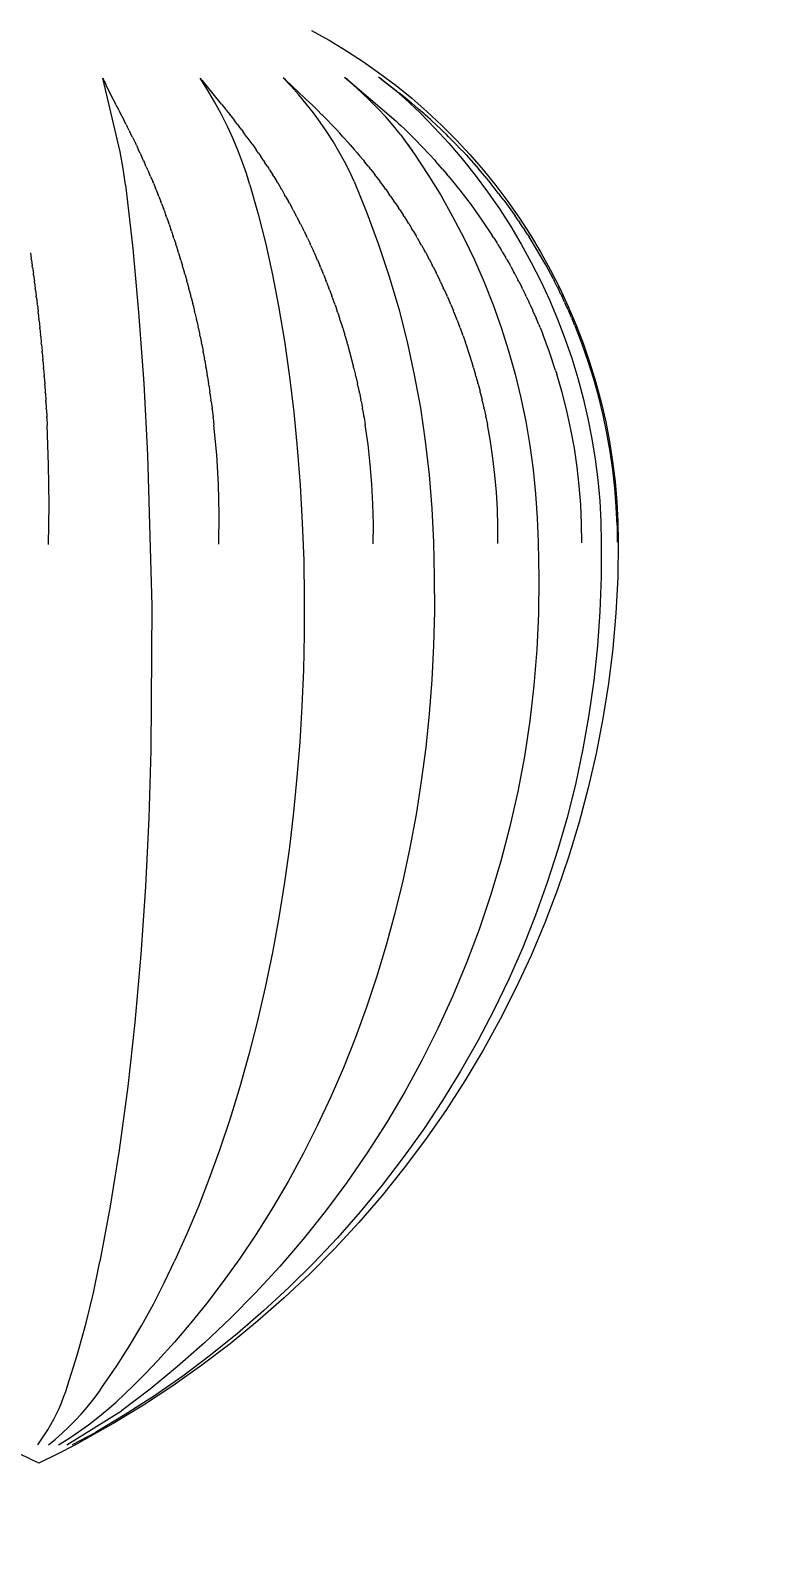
# Model space of a CAD drawing. Header units: millimetres. Extents: x 311 to 4068, y 1050 to 3803.
# Drawn here: x 738.5 to 760.47, y 2800.37 to 2845.07 of the extents above; entities that cross this region are included whole.
import ezdxf

# ---------------------------------------------------------------- set-up
doc = ezdxf.new("R2010")
doc.units = ezdxf.units.MM
doc.layers.add('ZANO_R', color=7, linetype='Continuous', lineweight=0)
doc.layers.add('ZANO_W', color=1, linetype='Continuous', lineweight=0)
doc.styles.get("Standard").update_dxf_attribs({"font": 'ARIALUNI.TTF'})
doc.dimstyles.new('pl i ang', dxfattribs={"dimtxt": 50, "dimasz": 50, "dimexe": 1.25, "dimexo": 0.625, "dimgap": 10, "dimtad": 1, "dimtoh": 1, "dimtxsty": 'Standard', "dimcen": 2.5, "dimclrd": 1, "dimclre": 1, "dimclrt": 1, "dimadec": 0, "dimazin": 0, "dimtfac": 1, "dimtmove": 0, "dimatfit": 3, "dimfxl": 1, "dimarcsym": 1})

# ---------------------------------------------------------------- blocks, each defined once
blk = doc.blocks.new('*D407')
at = {"layer": 'ZANO_W', "color": 1, "lineweight": -2}
for p, q in [((563.749, 2930.856), (563.749, 2664.746)), ((913.743, 2930.862), (913.743, 2664.746)), ((603.749, 2674.746), (873.743, 2674.746))]:
    blk.add_line(p, q, dxfattribs=at)
at = {"layer": 'ZANO_W', "color": 1}
for points in [[(603.749, 2681.413), (603.749, 2668.079), (563.749, 2674.746)], [(873.743, 2668.079), (873.743, 2681.413), (913.743, 2674.746)]]:
    blk.add_solid(points, dxfattribs=at)
at = {"layer": 'ZANO_W', "color": 1, "insert": (738.746, 2705.182), "char_height": 40, "attachment_point": 5}
blk.add_mtext('350', dxfattribs=at)
blk = doc.blocks.new('*D409')
at = {"layer": 'ZANO_W', "color": 1, "lineweight": -2}
for p, q in [((748.743, 3712.066), (1183.473, 3712.066)), ((1173.473, 3672.066), (1173.473, 2589.419)), ((1034.368, 2549.419), (1183.473, 2549.419))]:
    blk.add_line(p, q, dxfattribs=at)
at = {"layer": 'ZANO_W', "color": 1}
for points in [[(1180.14, 3672.066), (1166.807, 3672.066), (1173.473, 3712.066)], [(1166.807, 2589.419), (1180.14, 2589.419), (1173.473, 2549.419)]]:
    blk.add_solid(points, dxfattribs=at)
at = {"layer": 'ZANO_W', "color": 1, "insert": (1143.037, 3130.743), "char_height": 40, "attachment_point": 5, "rotation": 90}
blk.add_mtext('1163', dxfattribs=at)

msp = doc.modelspace()

# ---------------------------------------------------------------- linework, layer by layer
at = {"layer": 'ZANO_R'}
for p, q in [((746.743, 2845.072), (747.261, 2844.785)), ((747.261, 2844.785), (747.769, 2844.479)), ((747.769, 2844.479), (748.266, 2844.155)), ((748.266, 2844.155), (748.751, 2843.815)), ((748.751, 2843.815), (749.224, 2843.458)), ((741.135, 2841.511), (740.626, 2843.676)), ((740.658, 2843.602), (740.626, 2843.676)), ((740.658, 2843.602), (740.745, 2843.412)), ((740.745, 2843.412), (740.838, 2843.224)), ((743.697, 2843.336), (743.481, 2843.68)), ((743.539, 2843.606), (743.481, 2843.68)), ((743.539, 2843.606), (743.972, 2843.074)), ((743.902, 2842.984), (743.697, 2843.336)), ((746.148, 2843.44), (745.914, 2843.687)), ((745.994, 2843.613), (745.914, 2843.687)), ((745.994, 2843.613), (746.725, 2842.925)), ((746.374, 2843.186), (746.148, 2843.44)), ((747.966, 2843.479), (747.711, 2843.696)), ((747.805, 2843.622), (747.711, 2843.696)), ((747.805, 2843.622), (749.213, 2842.427)), ((748.215, 2843.254), (747.966, 2843.479)), ((748.975, 2843.502), (748.711, 2843.706)), ((748.81, 2843.632), (748.711, 2843.706)), ((748.81, 2843.632), (749.309, 2843.248)), ((749.234, 2843.291), (748.975, 2843.502)), ((749.224, 2843.458), (749.684, 2843.084)), ((740.842, 2843.216), (740.838, 2843.224)), ((740.842, 2843.216), (740.917, 2843.07)), ((740.924, 2843.056), (740.917, 2843.07)), ((740.924, 2843.056), (740.998, 2842.913)), ((741.006, 2842.898), (740.998, 2842.913)), ((741.006, 2842.898), (741.081, 2842.754)), ((744.095, 2842.626), (743.902, 2842.984)), ((743.981, 2843.062), (743.972, 2843.074)), ((743.981, 2843.062), (744.099, 2842.917)), ((744.112, 2842.902), (744.099, 2842.917)), ((744.112, 2842.902), (744.228, 2842.758)), ((746.591, 2842.925), (746.374, 2843.186)), ((746.801, 2842.657), (746.591, 2842.925)), ((746.741, 2842.91), (746.725, 2842.925)), ((746.741, 2842.91), (746.888, 2842.766)), ((748.457, 2843.022), (748.215, 2843.254)), ((748.692, 2842.783), (748.457, 2843.022)), ((749.487, 2843.074), (749.234, 2843.291)), ((749.49, 2843.103), (749.309, 2843.248)), ((749.487, 2843.074), (749.929, 2842.654)), ((749.49, 2843.103), (749.504, 2843.091)), ((749.679, 2842.947), (749.504, 2843.091)), ((749.679, 2842.947), (749.697, 2842.931)), ((749.684, 2843.084), (750.131, 2842.695)), ((749.865, 2842.788), (749.697, 2842.931)), ((741.09, 2842.735), (741.081, 2842.754)), ((741.09, 2842.735), (741.165, 2842.593)), ((741.176, 2842.571), (741.165, 2842.593)), ((741.176, 2842.571), (741.249, 2842.428)), ((741.309, 2842.312), (741.249, 2842.428)), ((744.277, 2842.262), (744.095, 2842.626)), ((744.243, 2842.74), (744.228, 2842.758)), ((744.243, 2842.74), (744.357, 2842.597)), ((744.374, 2842.575), (744.357, 2842.597)), ((744.374, 2842.575), (744.486, 2842.433)), ((744.576, 2842.317), (744.486, 2842.433)), ((747.001, 2842.383), (746.801, 2842.657)), ((746.907, 2842.747), (746.888, 2842.766)), ((746.907, 2842.747), (747.05, 2842.605)), ((747.072, 2842.583), (747.05, 2842.605)), ((747.072, 2842.583), (747.212, 2842.441)), ((747.324, 2842.325), (747.212, 2842.441)), ((748.92, 2842.537), (748.692, 2842.783)), ((749.14, 2842.284), (748.92, 2842.537)), ((749.31, 2842.336), (749.213, 2842.427)), ((749.865, 2842.788), (749.887, 2842.77)), ((750.049, 2842.627), (749.887, 2842.77)), ((749.929, 2842.654), (750.356, 2842.22)), ((750.049, 2842.627), (750.074, 2842.605)), ((750.232, 2842.464), (750.074, 2842.605)), ((750.131, 2842.695), (750.564, 2842.29)), ((750.232, 2842.464), (750.259, 2842.439)), ((750.412, 2842.298), (750.259, 2842.439)), ((741.309, 2842.312), (741.334, 2842.262)), ((741.396, 2842.139), (741.334, 2842.262)), ((741.396, 2842.139), (741.42, 2842.092)), ((741.492, 2841.945), (741.42, 2842.092)), ((744.446, 2841.892), (744.277, 2842.262)), ((744.576, 2842.317), (744.614, 2842.267)), ((744.697, 2842.158), (744.614, 2842.267)), ((744.697, 2842.158), (744.742, 2842.097)), ((744.851, 2841.95), (744.742, 2842.097)), ((747.193, 2842.103), (747.001, 2842.383)), ((747.376, 2841.816), (747.193, 2842.103)), ((747.324, 2842.325), (747.372, 2842.275)), ((747.475, 2842.166), (747.372, 2842.275)), ((747.475, 2842.166), (747.574, 2842.06)), ((747.666, 2841.959), (747.574, 2842.06)), ((749.352, 2842.025), (749.14, 2842.284)), ((749.31, 2842.336), (749.364, 2842.285)), ((749.352, 2842.025), (749.766, 2841.445)), ((749.478, 2842.177), (749.364, 2842.285)), ((749.478, 2842.177), (749.625, 2842.033)), ((749.714, 2841.945), (749.625, 2842.033)), ((750.356, 2842.22), (750.769, 2841.771)), ((750.412, 2842.298), (750.526, 2842.189)), ((750.589, 2842.129), (750.526, 2842.189)), ((750.564, 2842.29), (750.983, 2841.871)), ((750.589, 2842.129), (750.703, 2842.019)), ((750.765, 2841.958), (750.703, 2842.019)), ((741.492, 2841.945), (741.59, 2841.746)), ((741.606, 2841.711), (741.59, 2841.746)), ((741.606, 2841.711), (741.674, 2841.568)), ((741.719, 2841.472), (741.674, 2841.568)), ((744.602, 2841.516), (744.446, 2841.892)), ((744.851, 2841.95), (744.995, 2841.751)), ((745.02, 2841.716), (744.995, 2841.751)), ((745.02, 2841.716), (745.12, 2841.574)), ((745.187, 2841.477), (745.12, 2841.574)), ((747.55, 2841.524), (747.376, 2841.816)), ((747.666, 2841.959), (747.845, 2841.759)), ((747.876, 2841.725), (747.845, 2841.759)), ((747.876, 2841.725), (748, 2841.582)), ((748.082, 2841.486), (748, 2841.582)), ((749.606, 2841.689), (749.495, 2841.84)), ((749.715, 2841.535), (749.606, 2841.689)), ((749.714, 2841.945), (750.057, 2841.594)), ((750.147, 2841.498), (750.057, 2841.594)), ((750.765, 2841.958), (750.972, 2841.749)), ((750.769, 2841.771), (751.165, 2841.308)), ((751.109, 2841.607), (750.972, 2841.749)), ((750.983, 2841.871), (751.387, 2841.437)), ((751.109, 2841.607), (751.199, 2841.511)), ((741.218, 2841.03), (741.135, 2841.511)), ((741.719, 2841.472), (741.758, 2841.388)), ((741.82, 2841.253), (741.758, 2841.388)), ((741.82, 2841.253), (741.842, 2841.206)), ((741.898, 2841.079), (741.842, 2841.206)), ((744.723, 2841.198), (744.602, 2841.516)), ((744.835, 2840.876), (744.723, 2841.198)), ((745.187, 2841.477), (745.244, 2841.394)), ((745.336, 2841.258), (745.244, 2841.394)), ((745.336, 2841.258), (745.367, 2841.211)), ((745.45, 2841.085), (745.367, 2841.211)), ((745.45, 2841.085), (745.488, 2841.026)), ((747.708, 2841.237), (747.55, 2841.524)), ((747.857, 2840.945), (747.708, 2841.237)), ((748.082, 2841.486), (748.152, 2841.403)), ((748.265, 2841.267), (748.152, 2841.403)), ((748.265, 2841.267), (748.303, 2841.22)), ((748.406, 2841.094), (748.303, 2841.22)), ((748.406, 2841.094), (748.452, 2841.035)), ((749.766, 2841.445), (750.16, 2840.851)), ((750.147, 2841.498), (750.225, 2841.414)), ((750.348, 2841.279), (750.225, 2841.414)), ((750.348, 2841.279), (750.391, 2841.232)), ((750.591, 2841.005), (750.391, 2841.232)), ((751.165, 2841.308), (751.546, 2840.831)), ((751.277, 2841.428), (751.199, 2841.511)), ((751.277, 2841.428), (751.643, 2841.019)), ((751.387, 2841.437), (751.775, 2840.989)), ((741.287, 2840.546), (741.218, 2841.03)), ((741.898, 2841.079), (741.924, 2841.02)), ((741.943, 2840.978), (741.924, 2841.02)), ((741.943, 2840.978), (742.006, 2840.832)), ((742.025, 2840.788), (742.006, 2840.832)), ((742.025, 2840.788), (742.087, 2840.642)), ((742.106, 2840.596), (742.087, 2840.642)), ((744.937, 2840.551), (744.835, 2840.876)), ((745.515, 2840.984), (745.488, 2841.026)), ((745.515, 2840.984), (745.608, 2840.838)), ((745.635, 2840.794), (745.608, 2840.838)), ((745.635, 2840.794), (745.726, 2840.647)), ((745.753, 2840.602), (745.726, 2840.647)), ((747.998, 2840.648), (747.857, 2840.945)), ((747.998, 2840.648), (748.371, 2839.731)), ((748.486, 2840.993), (748.452, 2841.035)), ((748.486, 2840.993), (748.599, 2840.847)), ((748.633, 2840.803), (748.599, 2840.847)), ((748.633, 2840.803), (748.744, 2840.657)), ((748.778, 2840.611), (748.744, 2840.657)), ((750.16, 2840.851), (750.533, 2840.244)), ((750.591, 2841.005), (750.715, 2840.859)), ((750.752, 2840.816), (750.715, 2840.859)), ((750.752, 2840.816), (751.096, 2840.393)), ((751.546, 2840.831), (751.91, 2840.343)), ((751.944, 2840.662), (751.643, 2841.019)), ((751.775, 2840.989), (752.148, 2840.528)), ((752.234, 2840.296), (751.944, 2840.662)), ((741.287, 2840.546), (741.501, 2838.682)), ((742.106, 2840.596), (742.167, 2840.449)), ((742.186, 2840.401), (742.166, 2840.449)), ((742.186, 2840.401), (742.245, 2840.253)), ((742.265, 2840.204), (742.245, 2840.253)), ((742.265, 2840.204), (742.323, 2840.056)), ((744.937, 2840.551), (745.182, 2839.685)), ((745.753, 2840.602), (745.842, 2840.454)), ((745.87, 2840.407), (745.842, 2840.454)), ((745.87, 2840.407), (745.956, 2840.259)), ((745.985, 2840.21), (745.956, 2840.259)), ((745.985, 2840.21), (746.069, 2840.062)), ((748.778, 2840.611), (748.886, 2840.464)), ((748.921, 2840.416), (748.886, 2840.464)), ((748.921, 2840.417), (749.026, 2840.269)), ((749.061, 2840.219), (749.026, 2840.269)), ((749.061, 2840.219), (749.164, 2840.072)), ((750.533, 2840.244), (750.884, 2839.624)), ((751.096, 2840.393), (751.426, 2839.961)), ((751.91, 2840.343), (752.257, 2839.841)), ((752.148, 2840.528), (752.504, 2840.055)), ((752.234, 2840.296), (752.272, 2840.247)), ((752.384, 2840.099), (752.272, 2840.247)), ((742.342, 2840.004), (742.322, 2840.056)), ((742.342, 2840.004), (742.399, 2839.856)), ((742.419, 2839.802), (742.399, 2839.856)), ((742.419, 2839.802), (742.474, 2839.653)), ((746.097, 2840.01), (746.069, 2840.062)), ((746.098, 2840.01), (746.179, 2839.862)), ((746.208, 2839.809), (746.179, 2839.862)), ((746.208, 2839.809), (746.288, 2839.66)), ((749.199, 2840.02), (749.164, 2840.072)), ((749.199, 2840.02), (749.299, 2839.872)), ((749.334, 2839.819), (749.299, 2839.872)), ((749.335, 2839.819), (749.432, 2839.67)), ((751.426, 2839.961), (751.742, 2839.517)), ((752.257, 2839.841), (752.587, 2839.329)), ((752.384, 2840.099), (752.714, 2839.644)), ((752.504, 2840.055), (752.844, 2839.569)), ((742.493, 2839.599), (742.474, 2839.653)), ((742.493, 2839.599), (742.547, 2839.449)), ((742.567, 2839.393), (742.547, 2839.449)), ((742.567, 2839.393), (742.619, 2839.242)), ((745.182, 2839.685), (745.4, 2838.811)), ((746.317, 2839.605), (746.288, 2839.66)), ((746.317, 2839.605), (746.394, 2839.455)), ((746.423, 2839.4), (746.394, 2839.455)), ((746.423, 2839.4), (746.499, 2839.249)), ((748.371, 2839.731), (748.713, 2838.801)), ((749.467, 2839.615), (749.432, 2839.67)), ((749.467, 2839.615), (749.562, 2839.466)), ((749.596, 2839.41), (749.562, 2839.466)), ((749.596, 2839.41), (749.689, 2839.259)), ((750.884, 2839.624), (751.214, 2838.993)), ((751.742, 2839.517), (752.043, 2839.064)), ((752.587, 2839.329), (752.898, 2838.805)), ((752.817, 2839.494), (752.714, 2839.644)), ((752.817, 2839.494), (752.854, 2839.439)), ((752.844, 2839.569), (753.166, 2839.072)), ((752.955, 2839.288), (752.854, 2839.439)), ((742.639, 2839.186), (742.619, 2839.242)), ((742.639, 2839.186), (742.69, 2839.033)), ((742.709, 2838.977), (742.69, 2839.033)), ((742.709, 2838.977), (742.76, 2838.822)), ((746.527, 2839.193), (746.499, 2839.249)), ((746.527, 2839.193), (746.601, 2839.04)), ((746.628, 2838.984), (746.601, 2839.04)), ((746.628, 2838.984), (746.701, 2838.829)), ((749.723, 2839.203), (749.689, 2839.259)), ((749.723, 2839.203), (749.814, 2839.05)), ((749.847, 2838.994), (749.814, 2839.05)), ((749.847, 2838.994), (749.936, 2838.839)), ((751.214, 2838.993), (751.522, 2838.351)), ((752.079, 2839.008), (752.043, 2839.064)), ((752.079, 2839.008), (752.176, 2838.853)), ((752.211, 2838.798), (752.176, 2838.853)), ((752.955, 2839.288), (752.992, 2839.232)), ((753.091, 2839.08), (752.992, 2839.232)), ((753.091, 2839.08), (753.126, 2839.024)), ((753.375, 2838.617), (753.126, 2839.024)), ((753.166, 2839.072), (753.471, 2838.563)), ((738.501, 2838.552), (738.524, 2838.391)), ((741.501, 2838.682), (741.673, 2836.813)), ((742.778, 2838.766), (742.76, 2838.822)), ((742.778, 2838.766), (742.828, 2838.609)), ((742.845, 2838.554), (742.828, 2838.609)), ((742.845, 2838.554), (742.894, 2838.393)), ((745.4, 2838.811), (745.599, 2837.905)), ((746.727, 2838.773), (746.701, 2838.829)), ((746.727, 2838.773), (746.8, 2838.616)), ((746.824, 2838.561), (746.8, 2838.616)), ((746.824, 2838.561), (746.895, 2838.4)), ((748.713, 2838.801), (749.023, 2837.861)), ((749.968, 2838.784), (749.936, 2838.839)), ((749.968, 2838.784), (750.056, 2838.626)), ((750.086, 2838.572), (750.056, 2838.626)), ((750.086, 2838.572), (750.172, 2838.411)), ((750.201, 2838.357), (750.172, 2838.411)), ((752.211, 2838.798), (752.307, 2838.64)), ((752.339, 2838.586), (752.307, 2838.64)), ((752.339, 2838.585), (752.434, 2838.425)), ((752.465, 2838.372), (752.434, 2838.425)), ((752.898, 2838.805), (753.192, 2838.271)), ((753.613, 2838.204), (753.375, 2838.617)), ((753.471, 2838.563), (753.758, 2838.045)), ((738.532, 2838.337), (738.524, 2838.391)), ((738.532, 2838.337), (738.555, 2838.174)), ((738.562, 2838.121), (738.555, 2838.174)), ((738.562, 2838.121), (738.585, 2837.954)), ((742.91, 2838.34), (742.894, 2838.393)), ((742.91, 2838.34), (742.959, 2838.176)), ((742.974, 2838.124), (742.959, 2838.176)), ((742.974, 2838.124), (743.022, 2837.957)), ((743.037, 2837.906), (743.022, 2837.957)), ((746.919, 2838.346), (746.895, 2838.4)), ((746.919, 2838.346), (746.989, 2838.183)), ((747.011, 2838.131), (746.989, 2838.183)), ((747.011, 2838.131), (747.08, 2837.964)), ((747.101, 2837.913), (747.08, 2837.964)), ((750.201, 2838.357), (750.286, 2838.194)), ((750.313, 2838.142), (750.286, 2838.194)), ((750.313, 2838.142), (750.397, 2837.975)), ((750.422, 2837.924), (750.397, 2837.975)), ((751.522, 2838.351), (751.808, 2837.698)), ((752.465, 2838.372), (752.558, 2838.208)), ((752.587, 2838.156), (752.558, 2838.208)), ((752.587, 2838.156), (752.678, 2837.989)), ((752.706, 2837.939), (752.678, 2837.989)), ((753.192, 2838.271), (753.467, 2837.727)), ((753.839, 2837.784), (753.613, 2838.204)), ((753.758, 2838.045), (754.027, 2837.517)), ((738.591, 2837.904), (738.585, 2837.954)), ((738.591, 2837.904), (738.614, 2837.733)), ((738.62, 2837.684), (738.614, 2837.733)), ((738.62, 2837.684), (738.642, 2837.51)), ((738.648, 2837.463), (738.642, 2837.51)), ((743.037, 2837.906), (743.084, 2837.735)), ((743.097, 2837.686), (743.084, 2837.735)), ((743.097, 2837.686), (743.144, 2837.512)), ((743.157, 2837.465), (743.144, 2837.512)), ((745.599, 2837.905), (745.775, 2836.995)), ((747.101, 2837.913), (747.169, 2837.742)), ((747.188, 2837.694), (747.169, 2837.742)), ((747.188, 2837.694), (747.255, 2837.519)), ((747.273, 2837.473), (747.255, 2837.519)), ((749.023, 2837.861), (749.301, 2836.91)), ((750.422, 2837.924), (750.505, 2837.754)), ((750.528, 2837.705), (750.505, 2837.754)), ((750.528, 2837.705), (750.61, 2837.531)), ((750.632, 2837.484), (750.61, 2837.531)), ((751.808, 2837.698), (752.07, 2837.035)), ((752.706, 2837.939), (752.796, 2837.768)), ((752.821, 2837.719), (752.796, 2837.768)), ((752.821, 2837.719), (752.91, 2837.545)), ((752.934, 2837.499), (752.91, 2837.545)), ((753.467, 2837.727), (753.724, 2837.174)), ((753.839, 2837.784), (753.864, 2837.736)), ((753.952, 2837.562), (753.864, 2837.736)), ((753.952, 2837.562), (753.975, 2837.515)), ((754.062, 2837.338), (753.975, 2837.515)), ((754.027, 2837.517), (754.277, 2836.979)), ((738.648, 2837.463), (738.67, 2837.285)), ((738.675, 2837.24), (738.67, 2837.285)), ((738.675, 2837.24), (738.697, 2837.059)), ((743.157, 2837.465), (743.203, 2837.288)), ((743.214, 2837.243), (743.203, 2837.288)), ((743.214, 2837.243), (743.259, 2837.061)), ((743.27, 2837.018), (743.259, 2837.061)), ((747.273, 2837.473), (747.339, 2837.295)), ((747.356, 2837.25), (747.339, 2837.295)), ((747.355, 2837.25), (747.421, 2837.069)), ((747.436, 2837.026), (747.421, 2837.069)), ((750.632, 2837.484), (750.712, 2837.306)), ((750.732, 2837.262), (750.712, 2837.306)), ((750.732, 2837.262), (750.811, 2837.08)), ((750.829, 2837.037), (750.811, 2837.08)), ((752.934, 2837.499), (753.021, 2837.321)), ((753.043, 2837.276), (753.021, 2837.321)), ((753.043, 2837.276), (753.129, 2837.095)), ((753.149, 2837.052), (753.129, 2837.095)), ((753.724, 2837.174), (753.961, 2836.612)), ((754.062, 2837.338), (754.083, 2837.293)), ((754.169, 2837.112), (754.083, 2837.293)), ((754.169, 2837.112), (754.188, 2837.069)), ((754.272, 2836.884), (754.188, 2837.069)), ((738.702, 2837.016), (738.697, 2837.059)), ((738.702, 2837.016), (738.723, 2836.831)), ((738.727, 2836.79), (738.723, 2836.831)), ((738.727, 2836.79), (738.748, 2836.601)), ((741.673, 2836.813), (741.823, 2834.724)), ((743.27, 2837.018), (743.314, 2836.833)), ((743.324, 2836.792), (743.314, 2836.833)), ((743.324, 2836.792), (743.367, 2836.604)), ((745.775, 2836.995), (745.949, 2835.961)), ((747.436, 2837.026), (747.499, 2836.841)), ((747.513, 2836.8), (747.499, 2836.841)), ((747.513, 2836.8), (747.576, 2836.611)), ((749.301, 2836.91), (749.546, 2835.95)), ((750.829, 2837.037), (750.907, 2836.853)), ((750.923, 2836.811), (750.907, 2836.853)), ((750.923, 2836.811), (750.999, 2836.623)), ((751.015, 2836.584), (750.999, 2836.623)), ((752.07, 2837.035), (752.31, 2836.364)), ((753.149, 2837.052), (753.233, 2836.868)), ((753.251, 2836.826), (753.233, 2836.868)), ((753.251, 2836.826), (753.334, 2836.638)), ((753.414, 2836.449), (753.334, 2836.638)), ((754.272, 2836.884), (754.29, 2836.843)), ((754.277, 2836.979), (754.508, 2836.434)), ((754.372, 2836.655), (754.29, 2836.843)), ((754.372, 2836.655), (754.389, 2836.616)), ((754.468, 2836.425), (754.389, 2836.616)), ((738.752, 2836.562), (738.748, 2836.601)), ((738.752, 2836.562), (738.773, 2836.37)), ((738.776, 2836.332), (738.773, 2836.37)), ((738.776, 2836.332), (738.796, 2836.138)), ((743.376, 2836.564), (743.367, 2836.604)), ((743.376, 2836.564), (743.419, 2836.373)), ((743.427, 2836.335), (743.419, 2836.373)), ((743.427, 2836.335), (743.468, 2836.14)), ((747.588, 2836.572), (747.576, 2836.611)), ((747.588, 2836.572), (747.649, 2836.38)), ((747.661, 2836.342), (747.649, 2836.38)), ((747.661, 2836.342), (747.72, 2836.148)), ((751.015, 2836.584), (751.089, 2836.392)), ((751.103, 2836.354), (751.089, 2836.392)), ((751.103, 2836.354), (751.175, 2836.16)), ((752.31, 2836.364), (752.526, 2835.686)), ((753.414, 2836.449), (753.431, 2836.407)), ((753.447, 2836.369), (753.431, 2836.407)), ((753.447, 2836.369), (753.525, 2836.175)), ((753.724, 2835.646), (753.525, 2836.175)), ((753.961, 2836.612), (754.179, 2836.043)), ((754.468, 2836.425), (754.484, 2836.386)), ((754.68, 2835.88), (754.484, 2836.386)), ((754.508, 2836.434), (754.721, 2835.88)), ((738.8, 2836.1), (738.796, 2836.138)), ((738.8, 2836.1), (738.819, 2835.903)), ((738.822, 2835.867), (738.819, 2835.903)), ((738.822, 2835.867), (738.84, 2835.668)), ((743.476, 2836.103), (743.468, 2836.14)), ((743.476, 2836.103), (743.516, 2835.906)), ((743.523, 2835.87), (743.516, 2835.906)), ((743.523, 2835.87), (743.562, 2835.671)), ((745.949, 2835.961), (746.098, 2834.923)), ((747.731, 2836.111), (747.72, 2836.148)), ((747.731, 2836.111), (747.789, 2835.914)), ((747.799, 2835.878), (747.789, 2835.914)), ((747.799, 2835.878), (747.978, 2835.204)), ((749.546, 2835.95), (749.758, 2834.983)), ((751.188, 2836.123), (751.175, 2836.16)), ((751.188, 2836.123), (751.258, 2835.926)), ((751.271, 2835.89), (751.258, 2835.926)), ((751.271, 2835.89), (751.382, 2835.554)), ((754.179, 2836.043), (754.377, 2835.466)), ((754.86, 2835.367), (754.68, 2835.88)), ((754.721, 2835.88), (754.913, 2835.32)), ((738.844, 2835.632), (738.84, 2835.668)), ((738.844, 2835.632), (738.861, 2835.431)), ((738.864, 2835.395), (738.861, 2835.431)), ((738.864, 2835.395), (738.881, 2835.193)), ((743.568, 2835.635), (743.562, 2835.671)), ((743.568, 2835.635), (743.605, 2835.434)), ((743.612, 2835.398), (743.605, 2835.434)), ((743.612, 2835.398), (743.647, 2835.196)), ((751.382, 2835.554), (751.488, 2835.217)), ((752.526, 2835.686), (752.718, 2835)), ((753.904, 2835.11), (753.724, 2835.646)), ((754.377, 2835.466), (754.555, 2834.883)), ((755.024, 2834.849), (754.86, 2835.367)), ((754.913, 2835.32), (755.086, 2834.753)), ((738.884, 2835.156), (738.881, 2835.193)), ((738.884, 2835.156), (738.9, 2834.954)), ((738.903, 2834.917), (738.9, 2834.954)), ((738.903, 2834.917), (738.918, 2834.714)), ((743.654, 2835.159), (743.647, 2835.196)), ((743.654, 2835.159), (743.687, 2834.957)), ((743.693, 2834.92), (743.687, 2834.957)), ((743.693, 2834.92), (743.725, 2834.717)), ((746.098, 2834.923), (746.223, 2833.883)), ((747.987, 2835.167), (747.978, 2835.204)), ((747.987, 2835.167), (748.035, 2834.965)), ((748.044, 2834.928), (748.035, 2834.965)), ((748.044, 2834.928), (748.09, 2834.725)), ((749.758, 2834.983), (749.937, 2834.009)), ((751.499, 2835.18), (751.488, 2835.217)), ((751.499, 2835.18), (751.557, 2834.978)), ((751.568, 2834.941), (751.557, 2834.978)), ((751.568, 2834.941), (751.624, 2834.738)), ((752.718, 2835), (752.887, 2834.307)), ((753.904, 2835.11), (753.941, 2834.993)), ((754.098, 2834.458), (753.941, 2834.993)), ((754.555, 2834.883), (754.713, 2834.295)), ((755.17, 2834.326), (755.024, 2834.849)), ((738.92, 2834.678), (738.918, 2834.714)), ((738.92, 2834.678), (738.935, 2834.473)), ((738.937, 2834.437), (738.935, 2834.473)), ((738.937, 2834.437), (738.95, 2834.23)), ((741.823, 2834.724), (741.935, 2832.632)), ((743.731, 2834.68), (743.725, 2834.717)), ((743.731, 2834.68), (743.761, 2834.476)), ((743.766, 2834.44), (743.761, 2834.476)), ((743.766, 2834.44), (743.795, 2834.233)), ((748.098, 2834.688), (748.09, 2834.725)), ((748.098, 2834.688), (748.141, 2834.484)), ((748.149, 2834.448), (748.141, 2834.484)), ((748.149, 2834.448), (748.19, 2834.241)), ((751.634, 2834.701), (751.624, 2834.738)), ((751.634, 2834.701), (751.687, 2834.496)), ((751.696, 2834.461), (751.687, 2834.496)), ((751.696, 2834.461), (751.747, 2834.254)), ((754.236, 2833.918), (754.098, 2834.458)), ((755.086, 2834.753), (755.24, 2834.18)), ((738.952, 2834.196), (738.95, 2834.23)), ((738.952, 2834.196), (738.965, 2833.987)), ((738.967, 2833.955), (738.965, 2833.987)), ((738.967, 2833.955), (738.978, 2833.743)), ((743.799, 2834.199), (743.795, 2834.233)), ((743.799, 2834.199), (743.827, 2833.99)), ((743.831, 2833.958), (743.827, 2833.99)), ((743.831, 2833.958), (743.856, 2833.746)), ((748.197, 2834.207), (748.19, 2834.241)), ((748.197, 2834.207), (748.236, 2833.998)), ((748.242, 2833.966), (748.236, 2833.998)), ((748.242, 2833.966), (748.28, 2833.754)), ((749.937, 2834.009), (750.083, 2833.029)), ((751.755, 2834.22), (751.747, 2834.254)), ((751.755, 2834.22), (751.803, 2834.011)), ((751.81, 2833.978), (751.803, 2834.011)), ((751.81, 2833.978), (751.856, 2833.767)), ((752.887, 2834.307), (753.032, 2833.61)), ((754.713, 2834.295), (754.851, 2833.701)), ((755.299, 2833.799), (755.17, 2834.326)), ((755.24, 2834.18), (755.373, 2833.603)), ((738.98, 2833.713), (738.978, 2833.743)), ((738.98, 2833.713), (738.991, 2833.498)), ((739.034, 2832.335), (738.991, 2833.498)), ((743.86, 2833.716), (743.856, 2833.746)), ((743.86, 2833.716), (743.884, 2833.501)), ((743.964, 2832.631), (743.884, 2833.501)), ((746.223, 2833.883), (746.326, 2832.839)), ((748.285, 2833.724), (748.28, 2833.754)), ((748.285, 2833.724), (748.32, 2833.509)), ((748.403, 2832.931), (748.32, 2833.509)), ((751.862, 2833.736), (751.856, 2833.767)), ((751.862, 2833.736), (751.905, 2833.522)), ((751.993, 2833.028), (751.905, 2833.522)), ((753.032, 2833.61), (753.152, 2832.908)), ((754.355, 2833.374), (754.236, 2833.918)), ((754.851, 2833.701), (754.969, 2833.103)), ((755.411, 2833.267), (755.299, 2833.799)), ((755.373, 2833.603), (755.486, 2833.021)), ((754.456, 2832.826), (754.355, 2833.374)), ((754.969, 2833.103), (755.065, 2832.501)), ((755.505, 2832.732), (755.411, 2833.267)), ((741.935, 2832.632), (742.057, 2828.21)), ((744.014, 2831.759), (743.964, 2832.631)), ((746.326, 2832.839), (746.412, 2831.74)), ((748.468, 2832.352), (748.403, 2832.931)), ((750.083, 2833.029), (750.195, 2832.045)), ((752.067, 2832.533), (751.993, 2833.028)), ((753.152, 2832.908), (753.248, 2832.202)), ((754.537, 2832.274), (754.456, 2832.826)), ((755.486, 2833.021), (755.578, 2832.436)), ((755.582, 2832.195), (755.505, 2832.732)), ((739.047, 2831.172), (739.034, 2832.335)), ((748.516, 2831.77), (748.468, 2832.352)), ((752.126, 2832.035), (752.067, 2832.533)), ((753.248, 2832.202), (753.319, 2831.493)), ((754.599, 2831.72), (754.537, 2832.274)), ((755.065, 2832.501), (755.142, 2831.896)), ((755.578, 2832.436), (755.651, 2831.847)), ((755.642, 2831.655), (755.582, 2832.195)), ((744.035, 2830.886), (744.014, 2831.759)), ((746.412, 2831.74), (746.475, 2830.639)), ((748.547, 2831.187), (748.516, 2831.77)), ((750.195, 2832.045), (750.274, 2831.058)), ((752.17, 2831.536), (752.126, 2832.035)), ((754.642, 2831.165), (754.599, 2831.72)), ((755.142, 2831.896), (755.197, 2831.289)), ((755.651, 2831.847), (755.702, 2831.257)), ((752.198, 2831.036), (752.17, 2831.536)), ((753.319, 2831.493), (753.366, 2830.782)), ((755.197, 2831.289), (755.231, 2830.681)), ((755.684, 2831.113), (755.642, 2831.655)), ((755.702, 2831.257), (755.733, 2830.665)), ((739.03, 2830.009), (739.047, 2831.172)), ((744.027, 2830.012), (744.035, 2830.886)), ((748.56, 2830.604), (748.547, 2831.187)), ((750.274, 2831.058), (750.319, 2830.069)), ((752.212, 2830.535), (752.198, 2831.036)), ((754.666, 2830.608), (754.642, 2831.165)), ((755.708, 2830.57), (755.684, 2831.113)), ((746.475, 2830.639), (746.515, 2829.537)), ((748.555, 2830.021), (748.56, 2830.604)), ((752.211, 2830.034), (752.212, 2830.535)), ((753.366, 2830.782), (753.388, 2830.07)), ((754.671, 2830.05), (754.666, 2830.608)), ((755.231, 2830.681), (755.245, 2830.071)), ((755.708, 2830.57), (755.715, 2830.069)), ((755.733, 2830.665), (755.743, 2830.072)), ((750.319, 2830.069), (750.347, 2829.06)), ((753.388, 2830.07), (753.413, 2829.02)), ((755.245, 2830.071), (755.241, 2829.056)), ((755.743, 2830.072), (755.725, 2829.033)), ((746.515, 2829.537), (746.533, 2828.434)), ((750.347, 2829.06), (750.348, 2828.051)), ((753.413, 2829.02), (753.401, 2827.97)), ((755.241, 2829.056), (755.203, 2828.041)), ((755.725, 2829.033), (755.671, 2827.995)), ((742.057, 2828.21), (742.031, 2823.977)), ((746.533, 2828.434), (746.53, 2827.377)), ((750.348, 2828.051), (750.323, 2827.042)), ((753.401, 2827.97), (753.352, 2826.922)), ((755.203, 2828.041), (755.13, 2827.029)), ((755.671, 2827.995), (755.581, 2826.96)), ((746.53, 2827.377), (746.507, 2826.321)), ((750.323, 2827.042), (750.272, 2826.035)), ((753.352, 2826.922), (753.267, 2825.875)), ((755.13, 2827.029), (755.023, 2826.019)), ((755.581, 2826.96), (755.455, 2825.929)), ((746.507, 2826.321), (746.464, 2825.265)), ((750.272, 2826.035), (750.196, 2825.044)), ((755.023, 2826.019), (754.881, 2825.014)), ((755.455, 2825.929), (755.294, 2824.902)), ((753.267, 2825.875), (753.146, 2824.832)), ((746.464, 2825.265), (746.4, 2824.21)), ((750.196, 2825.044), (750.093, 2824.056)), ((754.881, 2825.014), (754.704, 2824.014)), ((753.146, 2824.832), (752.988, 2823.794)), ((755.294, 2824.902), (755.096, 2823.882)), ((746.4, 2824.21), (746.318, 2823.18)), ((742.031, 2823.977), (741.969, 2821.978)), ((750.093, 2824.056), (749.964, 2823.07)), ((752.988, 2823.794), (752.794, 2822.762)), ((754.704, 2824.014), (754.494, 2823.021)), ((755.096, 2823.882), (754.864, 2822.869)), ((746.318, 2823.18), (746.216, 2822.153)), ((749.964, 2823.07), (749.81, 2822.089)), ((752.794, 2822.762), (752.565, 2821.738)), ((754.494, 2823.021), (754.25, 2822.035)), ((754.864, 2822.869), (754.596, 2821.865)), ((741.969, 2821.978), (741.872, 2819.98)), ((746.216, 2822.153), (746.094, 2821.127)), ((749.81, 2822.089), (749.629, 2821.116)), ((754.25, 2822.035), (753.972, 2821.059)), ((754.596, 2821.865), (754.294, 2820.87)), ((752.565, 2821.738), (752.299, 2820.722)), ((746.094, 2821.127), (745.951, 2820.105)), ((749.629, 2821.116), (749.422, 2820.149)), ((753.972, 2821.059), (753.66, 2820.092)), ((752.299, 2820.722), (751.999, 2819.716)), ((754.294, 2820.87), (753.958, 2819.887)), ((745.951, 2820.105), (745.785, 2819.072)), ((749.422, 2820.149), (749.191, 2819.199)), ((753.66, 2820.092), (753.316, 2819.137)), ((741.872, 2819.98), (741.736, 2817.985)), ((751.999, 2819.716), (751.663, 2818.721)), ((753.958, 2819.887), (753.587, 2818.916)), ((749.191, 2819.199), (748.934, 2818.256)), ((745.785, 2819.072), (745.596, 2818.042)), ((753.316, 2819.137), (752.94, 2818.194)), ((753.587, 2818.916), (753.183, 2817.959)), ((751.663, 2818.721), (751.294, 2817.739)), ((741.736, 2817.985), (741.56, 2815.993)), ((745.596, 2818.042), (745.384, 2817.018)), ((748.934, 2818.256), (748.658, 2817.346)), ((752.94, 2818.194), (752.531, 2817.265)), ((753.183, 2817.959), (752.747, 2817.016)), ((751.294, 2817.739), (750.89, 2816.77)), ((745.384, 2817.018), (745.148, 2815.998)), ((748.658, 2817.346), (748.357, 2816.443)), ((752.531, 2817.265), (752.091, 2816.35)), ((752.747, 2817.016), (752.277, 2816.088)), ((750.89, 2816.77), (750.452, 2815.815)), ((748.357, 2816.443), (748.03, 2815.549)), ((752.091, 2816.35), (751.62, 2815.45)), ((752.277, 2816.088), (751.776, 2815.178)), ((741.56, 2815.993), (741.354, 2814.115)), ((745.148, 2815.998), (744.906, 2815.051)), ((750.452, 2815.815), (749.982, 2814.877)), ((748.03, 2815.549), (747.678, 2814.666)), ((751.62, 2815.45), (751.118, 2814.568)), ((751.776, 2815.178), (751.243, 2814.286)), ((744.906, 2815.051), (744.642, 2814.11)), ((749.982, 2814.877), (749.479, 2813.955)), ((747.678, 2814.666), (747.307, 2813.811)), ((751.118, 2814.568), (750.587, 2813.703)), ((751.243, 2814.286), (750.68, 2813.412)), ((741.354, 2814.115), (741.103, 2812.244)), ((744.642, 2814.11), (744.356, 2813.175)), ((749.479, 2813.955), (748.944, 2813.052)), ((747.307, 2813.811), (746.912, 2812.967)), ((750.587, 2813.703), (750.026, 2812.856)), ((750.68, 2813.412), (750.087, 2812.559)), ((744.356, 2813.175), (744.046, 2812.248)), ((746.912, 2812.967), (746.496, 2812.145)), ((748.944, 2813.052), (748.378, 2812.167)), ((750.026, 2812.856), (749.436, 2812.03)), ((750.087, 2812.559), (749.465, 2811.727)), ((741.103, 2812.244), (740.842, 2810.612)), ((744.046, 2812.248), (743.747, 2811.421)), ((746.496, 2812.145), (746.055, 2811.335)), ((748.378, 2812.167), (747.782, 2811.303)), ((749.436, 2812.03), (748.819, 2811.224)), ((749.465, 2811.727), (748.814, 2810.917)), ((743.747, 2811.421), (743.428, 2810.602)), ((746.055, 2811.335), (745.608, 2810.568)), ((747.782, 2811.303), (747.155, 2810.461)), ((748.819, 2811.224), (748.174, 2810.44)), ((748.814, 2810.917), (748.135, 2810.13)), ((740.842, 2810.612), (740.539, 2808.987)), ((743.428, 2810.602), (743.088, 2809.792)), ((745.608, 2810.568), (745.136, 2809.815)), ((747.155, 2810.461), (746.5, 2809.64)), ((748.174, 2810.44), (747.503, 2809.678)), ((743.088, 2809.792), (742.728, 2808.99)), ((745.136, 2809.815), (744.642, 2809.077)), ((748.135, 2810.13), (747.429, 2809.366)), ((746.5, 2809.64), (745.817, 2808.843)), ((747.429, 2809.366), (746.698, 2808.628)), ((747.503, 2809.678), (746.806, 2808.939)), ((740.346, 2808.065), (740.539, 2808.987)), ((742.427, 2808.357), (742.728, 2808.99)), ((744.642, 2809.077), (744.125, 2808.355)), ((746.806, 2808.939), (746.084, 2808.225)), ((745.817, 2808.843), (745.106, 2808.07)), ((746.698, 2808.628), (745.941, 2807.916)), ((740.123, 2807.149), (740.346, 2808.065)), ((742.107, 2807.733), (742.427, 2808.357)), ((744.125, 2808.355), (743.674, 2807.764)), ((745.106, 2808.07), (744.369, 2807.323)), ((746.084, 2808.225), (745.339, 2807.536)), ((741.767, 2807.119), (742.107, 2807.733)), ((743.674, 2807.764), (743.208, 2807.185)), ((745.941, 2807.916), (745.16, 2807.231)), ((739.87, 2806.242), (740.123, 2807.149)), ((741.409, 2806.516), (741.767, 2807.119)), ((743.208, 2807.185), (742.724, 2806.62)), ((744.369, 2807.323), (743.606, 2806.602)), ((745.16, 2807.231), (744.356, 2806.573)), ((745.339, 2807.536), (744.57, 2806.873)), ((744.57, 2806.873), (743.779, 2806.237)), ((739.586, 2805.343), (739.87, 2806.242)), ((741.032, 2805.924), (741.409, 2806.516)), ((742.724, 2806.62), (742.226, 2806.069)), ((743.606, 2806.602), (742.818, 2805.907)), ((743.779, 2806.237), (742.966, 2805.628)), ((744.356, 2806.573), (743.529, 2805.943)), ((740.637, 2805.345), (741.032, 2805.924)), ((741.878, 2805.704), (742.226, 2806.069)), ((742.818, 2805.907), (742.007, 2805.241)), ((743.529, 2805.943), (742.681, 2805.342)), ((739.533, 2805.174), (739.586, 2805.343)), ((740.486, 2805.129), (740.637, 2805.345)), ((741.27, 2805.102), (741.52, 2805.347)), ((741.52, 2805.347), (741.878, 2805.704)), ((742.681, 2805.342), (741.812, 2804.771)), ((742.966, 2805.628), (742.134, 2805.047)), ((739.41, 2804.842), (739.474, 2805.007)), ((739.474, 2805.007), (739.533, 2805.174)), ((740.163, 2804.713), (740.328, 2804.918)), ((740.328, 2804.918), (740.486, 2805.129)), ((741.013, 2804.864), (741.27, 2805.102)), ((742.007, 2805.241), (741.173, 2804.603)), ((742.134, 2805.047), (741.281, 2804.495)), ((739.186, 2804.36), (739.266, 2804.518)), ((739.266, 2804.518), (739.341, 2804.679)), ((739.341, 2804.679), (739.41, 2804.842)), ((739.568, 2803.615), (741.173, 2804.603)), ((739.811, 2804.321), (739.99, 2804.514)), ((739.99, 2804.514), (740.163, 2804.713)), ((741.281, 2804.495), (740.411, 2803.972)), ((740.477, 2804.412), (740.748, 2804.634)), ((740.748, 2804.634), (741.013, 2804.864)), ((741.812, 2804.771), (740.925, 2804.231)), ((738.916, 2803.903), (739.011, 2804.052)), ((739.011, 2804.052), (739.101, 2804.205)), ((739.101, 2804.205), (739.186, 2804.36)), ((739.434, 2803.954), (739.626, 2804.134)), ((739.623, 2803.8), (739.914, 2803.995)), ((739.626, 2804.134), (739.811, 2804.321)), ((739.914, 2803.995), (740.198, 2804.2)), ((740.924, 2804.231), (739.915, 2803.667)), ((740.198, 2804.2), (740.477, 2804.412)), ((738.712, 2803.613), (738.816, 2803.756)), ((738.816, 2803.756), (738.916, 2803.903)), ((739.031, 2803.614), (739.235, 2803.78)), ((739.235, 2803.78), (739.434, 2803.954)), ((739.819, 2803.615), (739.284, 2803.338)), ((739.326, 2803.614), (739.623, 2803.8)), ((739.737, 2803.616), (740.411, 2803.972)), ((739.818, 2803.617), (739.915, 2803.667)), ((740.158, 2803.8), (740.099, 2803.767)), ((738.743, 2803.073), (738.201, 2803.339)), ((739.284, 2803.338), (738.743, 2803.073))]:
    msp.add_line(p, q, dxfattribs=at)

# ---------------------------------------------------------------- dimensions: what is measured, and where the dimension line sits
at = {"layer": 'ZANO_W'}
dim = msp.add_linear_dim(base=(1173.473, 2549.419), p1=(738.743, 3712.066), p2=(1024.368, 2549.419), angle=90, dimstyle='pl i ang', override={"dimtxt": 40, "dimasz": 40, "dimexe": 10, "dimexo": 10, "dimtoh": 0, "dimdec": 0, "dimtdec": 0, "dimtmove": 1}, dxfattribs=at)
dim.commit()
dim.dimension.update_dxf_attribs({"geometry": '*D409', "text_midpoint": (1143.037, 3130.743)})
dim = msp.add_linear_dim(base=(913.743, 2674.746), p1=(563.749, 2940.856), p2=(913.743, 2940.862), dimstyle='pl i ang', override={"dimtxt": 40, "dimasz": 40, "dimexe": 10, "dimexo": 10, "dimtoh": 0, "dimdec": 0, "dimtdec": 0, "dimtmove": 1}, dxfattribs=at)
dim.commit()
dim.dimension.update_dxf_attribs({"geometry": '*D407', "text_midpoint": (738.746, 2705.182)})

doc.saveas('drawing.dxf')
